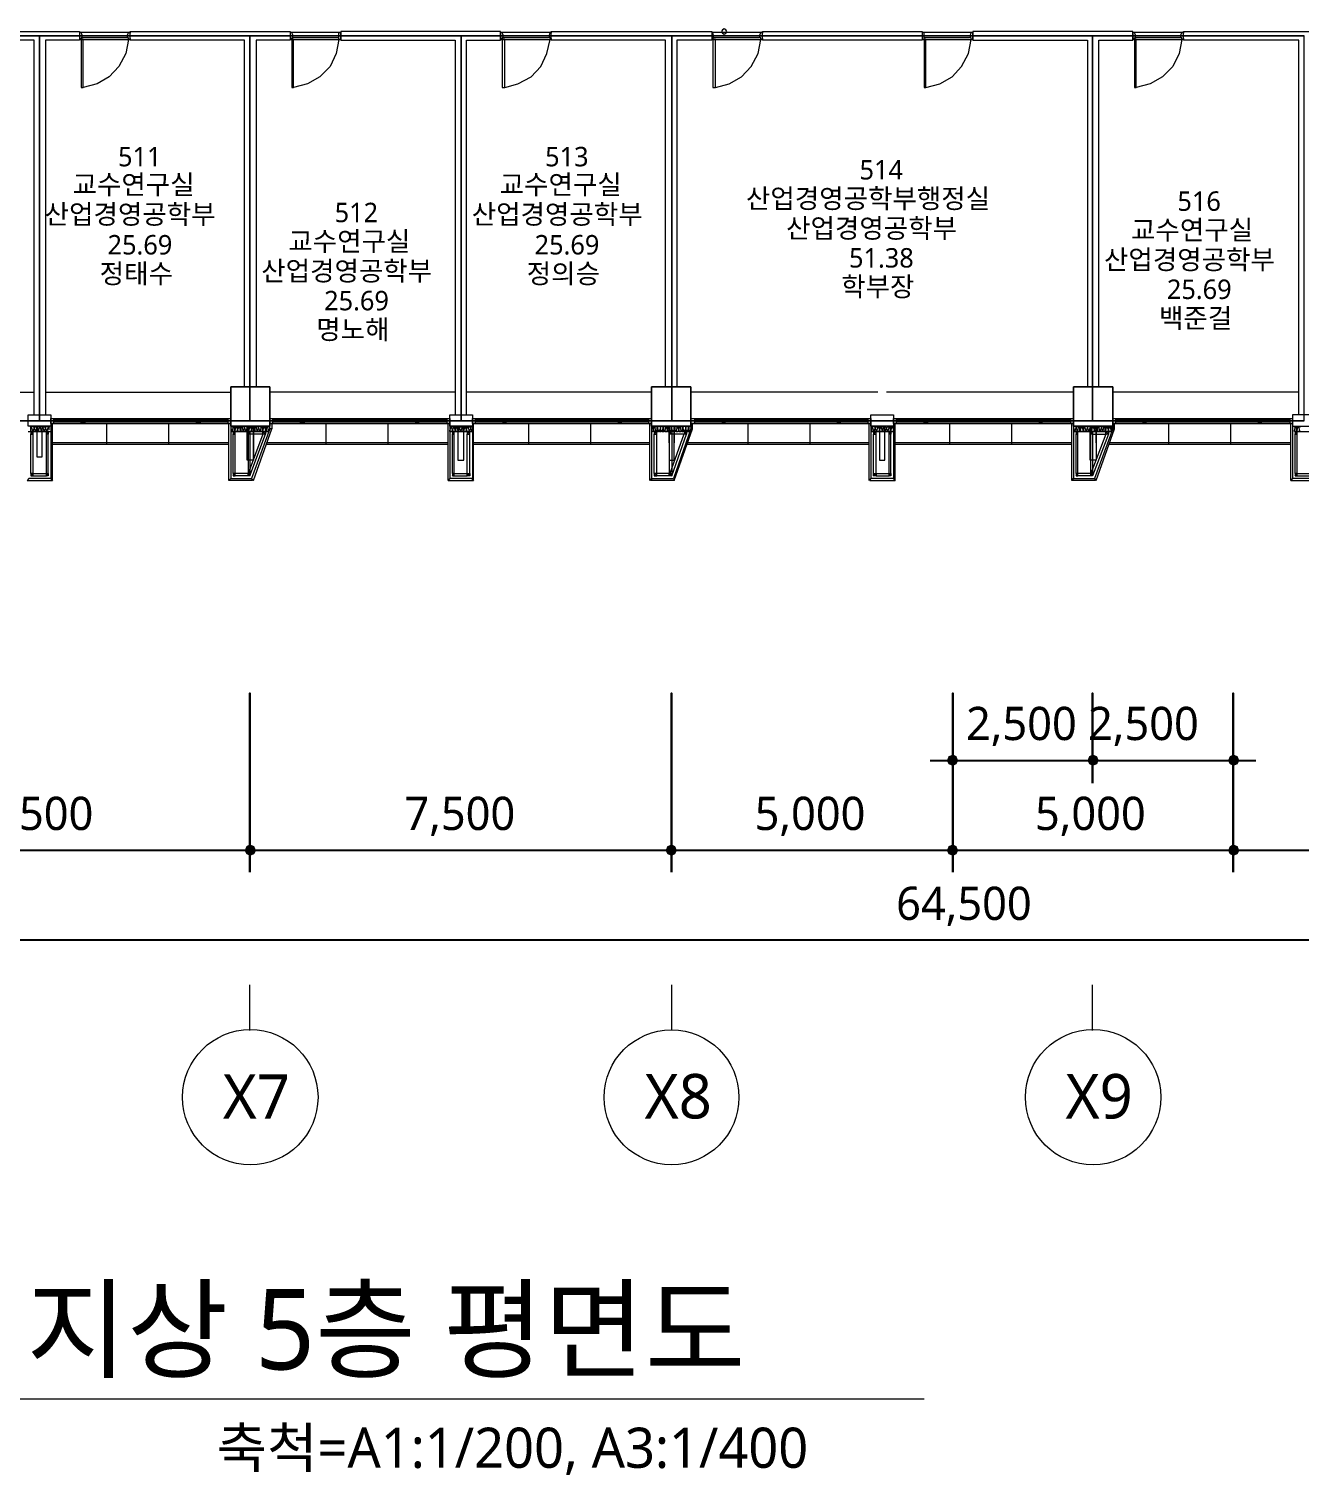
# Model space of a CAD drawing. Header units: millimetres. Extents: x -4048 to 127016, y -1911 to 106724.
# Drawn here: x 60254 to 82891, y 1672 to 27431 of the extents above; entities that cross this region are included whole.
import ezdxf

# ---------------------------------------------------------------- set-up
doc = ezdxf.new("R2010")
doc.units = ezdxf.units.MM
for name, color, linetype in [('PDF_문자', 7, 'Continuous'), ('PDF_솔리드 채우기', 7, 'Continuous'), ('PDF_형상', 7, 'Continuous')]:
    doc.layers.add(name, color=color, linetype=linetype)
doc.styles.add('PDF 맑은 고딕', font='malgun.ttf')

msp = doc.modelspace()

# ---------------------------------------------------------------- linework, layer by layer
at = {"layer": 'PDF_솔리드 채우기', "transparency": 33554559}
for points in [[(76631, 14475), (76600, 14398), (76709, 14398)], [(76709, 14506), (76631, 14475), (76709, 14398)], [(76771, 14475), (76709, 14506), (76709, 14398)], [(76802, 14398), (76771, 14475), (76709, 14398)], [(79135, 14475), (79104, 14398), (79197, 14398)], [(79135, 14475), (79104, 14398), (79197, 14398)], [(79197, 14506), (79135, 14475), (79197, 14398)], [(79197, 14506), (79135, 14475), (79197, 14398)], [(79275, 14475), (79197, 14506), (79197, 14398)], [(79275, 14475), (79197, 14506), (79197, 14398)], [(79306, 14398), (79275, 14475), (79197, 14398)], [(79306, 14398), (79275, 14475), (79197, 14398)], [(81639, 14475), (81608, 14398), (81701, 14398)], [(81701, 14506), (81639, 14475), (81701, 14398)], [(81779, 14475), (81701, 14506), (81701, 14398)], [(81810, 14398), (81779, 14475), (81701, 14398)], [(76600, 14398), (76631, 14335), (76709, 14398)], [(76631, 14335), (76709, 14304), (76709, 14398)], [(76709, 14304), (76771, 14335), (76709, 14398)], [(76771, 14335), (76802, 14398), (76709, 14398)], [(79104, 14398), (79135, 14335), (79197, 14398)], [(79104, 14398), (79135, 14335), (79197, 14398)], [(79135, 14335), (79197, 14304), (79197, 14398)], [(79135, 14335), (79197, 14304), (79197, 14398)], [(79197, 14304), (79275, 14335), (79197, 14398)], [(79275, 14335), (79306, 14398), (79197, 14398)], [(79197, 14304), (79275, 14335), (79197, 14398)], [(79275, 14335), (79306, 14398), (79197, 14398)], [(81608, 14398), (81639, 14335), (81701, 14398)], [(81639, 14335), (81701, 14304), (81701, 14398)], [(81701, 14304), (81779, 14335), (81701, 14398)], [(81779, 14335), (81810, 14398), (81701, 14398)], [(64189, 12905), (64127, 12873), (64189, 12796)], [(64189, 12905), (64127, 12873), (64189, 12796)], [(64267, 12873), (64189, 12905), (64189, 12796)], [(64267, 12873), (64189, 12905), (64189, 12796)], [(71701, 12905), (71623, 12873), (71701, 12796)], [(71701, 12905), (71623, 12873), (71701, 12796)], [(71763, 12873), (71701, 12905), (71701, 12796)], [(71763, 12873), (71701, 12905), (71701, 12796)], [(76709, 12905), (76631, 12873), (76709, 12796)], [(76709, 12905), (76631, 12873), (76709, 12796)], [(76771, 12873), (76709, 12905), (76709, 12796)], [(76771, 12873), (76709, 12905), (76709, 12796)], [(81701, 12905), (81639, 12873), (81701, 12796)], [(81701, 12905), (81639, 12873), (81701, 12796)], [(81779, 12873), (81701, 12905), (81701, 12796)], [(81779, 12873), (81701, 12905), (81701, 12796)], [(64127, 12873), (64095, 12796), (64189, 12796)], [(64127, 12873), (64095, 12796), (64189, 12796)], [(64095, 12796), (64127, 12733), (64189, 12796)], [(64095, 12796), (64127, 12733), (64189, 12796)], [(64127, 12733), (64189, 12702), (64189, 12796)], [(64127, 12733), (64189, 12702), (64189, 12796)], [(64298, 12796), (64267, 12873), (64189, 12796)], [(64298, 12796), (64267, 12873), (64189, 12796)], [(64189, 12702), (64267, 12733), (64189, 12796)], [(64267, 12733), (64298, 12796), (64189, 12796)], [(64189, 12702), (64267, 12733), (64189, 12796)], [(64267, 12733), (64298, 12796), (64189, 12796)], [(71623, 12873), (71592, 12796), (71701, 12796)], [(71623, 12873), (71592, 12796), (71701, 12796)], [(71592, 12796), (71623, 12733), (71701, 12796)], [(71592, 12796), (71623, 12733), (71701, 12796)], [(71623, 12733), (71701, 12702), (71701, 12796)], [(71623, 12733), (71701, 12702), (71701, 12796)], [(71794, 12796), (71763, 12873), (71701, 12796)], [(71794, 12796), (71763, 12873), (71701, 12796)], [(71701, 12702), (71763, 12733), (71701, 12796)], [(71763, 12733), (71794, 12796), (71701, 12796)], [(71701, 12702), (71763, 12733), (71701, 12796)], [(71763, 12733), (71794, 12796), (71701, 12796)], [(76631, 12873), (76600, 12796), (76709, 12796)], [(76631, 12873), (76600, 12796), (76709, 12796)], [(76600, 12796), (76631, 12733), (76709, 12796)], [(76600, 12796), (76631, 12733), (76709, 12796)], [(76631, 12733), (76709, 12702), (76709, 12796)], [(76631, 12733), (76709, 12702), (76709, 12796)], [(76802, 12796), (76771, 12873), (76709, 12796)], [(76802, 12796), (76771, 12873), (76709, 12796)], [(76709, 12702), (76771, 12733), (76709, 12796)], [(76771, 12733), (76802, 12796), (76709, 12796)], [(76709, 12702), (76771, 12733), (76709, 12796)], [(76771, 12733), (76802, 12796), (76709, 12796)], [(81639, 12873), (81608, 12796), (81701, 12796)], [(81639, 12873), (81608, 12796), (81701, 12796)], [(81608, 12796), (81639, 12733), (81701, 12796)], [(81608, 12796), (81639, 12733), (81701, 12796)], [(81639, 12733), (81701, 12702), (81701, 12796)], [(81639, 12733), (81701, 12702), (81701, 12796)], [(81810, 12796), (81779, 12873), (81701, 12796)], [(81810, 12796), (81779, 12873), (81701, 12796)], [(81701, 12702), (81779, 12733), (81701, 12796)], [(81779, 12733), (81810, 12796), (81701, 12796)], [(81701, 12702), (81779, 12733), (81701, 12796)], [(81779, 12733), (81810, 12796), (81701, 12796)]]:
    msp.add_solid(points, dxfattribs=at)
at = {"layer": 'PDF_형상', "lineweight": 5}
for points in [[(37936, 27306), (41684, 27306), (45432, 27306), (49180, 27306), (52944, 27306), (56692, 27306), (60441, 27306), (64189, 27306), (67953, 27306), (71701, 27306), (79197, 27306), (82961, 27306)], [(60347, 20556), (60347, 27229), (58310, 27229), (58310, 27384), (61156, 27384), (61156, 27229), (60549, 27229), (60549, 20556)], [(61156, 27260), (61156, 27244), (61187, 27244), (61187, 27275), (61203, 27275), (61203, 27322), (61187, 27369), (61156, 27369), (61156, 27353)], [(62058, 27260), (62058, 27244), (62027, 27244), (62027, 27275), (62011, 27275), (62011, 27322), (62027, 27369), (62058, 27369), (62058, 27353)], [(64095, 21054), (64095, 27229), (62058, 27229), (62058, 27384), (64904, 27384), (64904, 27229), (64298, 27229), (64298, 21054)], [(64904, 27260), (64904, 27244), (64935, 27244), (64935, 27275), (64951, 27275), (64951, 27322), (64935, 27369), (64904, 27369), (64904, 27353)], [(65806, 27260), (65806, 27244), (65775, 27244), (65775, 27275), (65775, 27322), (65775, 27369), (65806, 27369), (65806, 27353)], [(68046, 20556), (68046, 27229), (68652, 27229), (68652, 27384), (68061, 27384), (65806, 27384), (65806, 27229), (67844, 27229), (67844, 20556)], [(68652, 27260), (68652, 27244), (68684, 27244), (68684, 27275), (68699, 27275), (68699, 27322), (68684, 27369), (68652, 27369), (68652, 27353)], [(69554, 27260), (69554, 27244), (69539, 27244), (69539, 27275), (69523, 27275), (69523, 27322), (69539, 27369), (69554, 27369), (69554, 27353)], [(71592, 21054), (71592, 27229), (69554, 27229), (69554, 27384), (72416, 27384), (72416, 27229), (71794, 27229), (71794, 21054)], [(72416, 27260), (72416, 27244), (72432, 27244), (72432, 27275), (72447, 27275), (72447, 27322), (72432, 27369), (72416, 27369), (72416, 27353)], [(73318, 27260), (73318, 27244), (73287, 27244), (73287, 27275), (73272, 27275), (73272, 27322), (73287, 27369), (73318, 27369), (73318, 27353)], [(76164, 27260), (76164, 27244), (76195, 27244), (76195, 27275), (76195, 27322), (76195, 27369), (76164, 27369), (76164, 27353)], [(77066, 27260), (77066, 27244), (77035, 27244), (77035, 27275), (77020, 27275), (77020, 27322), (77035, 27369), (77066, 27369), (77066, 27353)], [(79306, 21054), (79306, 27229), (79913, 27229), (79913, 27384), (77066, 27384), (77066, 27229), (79104, 27229), (79104, 21054)], [(79913, 27260), (79913, 27244), (79944, 27244), (79944, 27275), (79959, 27275), (79959, 27322), (79944, 27369), (79913, 27369), (79913, 27353)], [(80815, 27260), (80815, 27244), (80784, 27244), (80784, 27275), (80768, 27275), (80768, 27322), (80784, 27369), (80815, 27369), (80815, 27353)], [(82868, 20556), (82868, 27229), (80815, 27229), (80815, 27384), (83661, 27384), (83661, 27229), (83070, 27229), (83070, 20556)], [(62011, 27275), (61187, 27275)], [(61203, 27244), (62027, 27244), (61980, 26995), (61856, 26762), (61685, 26575), (61467, 26451), (61218, 26389)], [(65760, 27275), (64935, 27275)], [(64966, 27244), (65775, 27244), (65728, 26995), (65620, 26762), (65433, 26575), (65215, 26451), (64966, 26389)], [(69508, 27275), (68684, 27275)], [(68715, 27244), (69523, 27244)], [(68730, 26389), (68963, 26451), (69197, 26575), (69368, 26762), (69477, 26995), (69539, 27244)], [(73256, 27275), (72432, 27275)], [(72463, 27244), (73272, 27244)], [(72478, 26389), (72727, 26451), (72945, 26575), (73116, 26762), (73240, 26995), (73287, 27244)], [(77004, 27275), (76195, 27275)], [(76211, 27244), (77020, 27244)], [(76227, 26389), (76475, 26451), (76693, 26575), (76864, 26762), (76989, 26995), (77035, 27244)], [(80768, 27275), (79944, 27275)], [(79959, 27244), (80784, 27244), (80737, 26995), (80628, 26762), (80441, 26575), (80224, 26451), (79975, 26389)], [(57035, 20961), (60347, 20961)], [(60549, 20961), (63847, 20961)], [(67844, 20961), (64546, 20961)], [(71343, 20961), (68046, 20961)], [(75371, 20961), (72043, 20961)], [(78855, 20961), (75527, 20961)], [(82852, 20961), (79555, 20961)], [(82961, 20448), (79197, 20448), (71701, 20448), (67953, 20448), (64189, 20448), (60441, 20448), (56692, 20448), (52944, 20448), (49180, 20448), (45432, 20448), (41684, 20448), (37936, 20448)], [(60612, 20261), (60596, 20261), (60581, 20261), (60581, 20277), (60596, 20323), (60596, 20339), (60581, 20354), (60549, 20339), (60549, 20323), (60534, 20339), (60518, 20354), (60503, 20339), (60503, 20323), (60518, 20277), (60518, 20261), (60503, 20261), (60487, 20261), (60487, 20277), (60487, 20323), (60487, 20339), (60472, 20354), (60456, 20339), (60456, 20323), (60472, 20277), (60472, 20261), (60456, 20261), (60441, 20261), (60425, 20261), (60425, 20277), (60441, 20323), (60441, 20339), (60425, 20354), (60409, 20339), (60409, 20323), (60409, 20277), (60409, 20261), (60394, 20261), (60378, 20261), (60378, 20277), (60394, 20323), (60394, 20339), (60378, 20354), (60363, 20339), (60347, 20323), (60347, 20339), (60316, 20354), (60301, 20339), (60301, 20323), (60316, 20277), (60316, 20261), (60301, 20261), (60285, 20261), (60285, 20277), (60285, 20323), (60285, 20339), (60269, 20354)], [(60394, 20354), (60394, 19810), (60487, 19810), (60487, 20354)], [(60612, 20292), (60612, 20323), (60612, 20339), (60627, 20354)], [(60643, 20494), (63847, 20494)], [(60643, 20401), (63847, 20401)], [(60689, 20479), (63800, 20479)], [(60689, 20432), (63800, 20432)], [(61638, 20401), (61638, 20028)], [(62742, 20401), (62742, 20028)], [(64251, 19748), (64251, 20354), (64251, 19748), (64142, 19748), (64142, 20354), (64142, 19748)], [(64546, 20494), (67750, 20494)], [(64546, 20401), (67750, 20401)], [(64593, 20479), (67704, 20479)], [(64593, 20432), (67704, 20432)], [(65542, 20401), (65542, 20028)], [(66646, 20401), (66646, 20028)], [(67890, 20354), (67875, 20339), (67875, 20323), (67890, 20277), (67890, 20261), (67875, 20261), (67859, 20261), (67859, 20277), (67859, 20323), (67859, 20339), (67844, 20354), (67828, 20339), (67828, 20323), (67844, 20277), (67844, 20261), (67828, 20261), (67813, 20261), (67797, 20261), (67797, 20277), (67813, 20323), (67813, 20339), (67797, 20354), (67781, 20339), (67781, 20323), (67797, 20277), (67797, 20261), (67781, 20261), (67766, 20261), (67750, 20261), (67750, 20277), (67766, 20323), (67766, 20339), (67750, 20354)], [(68155, 20354), (68124, 20339), (68124, 20323), (68108, 20339), (68093, 20354), (68077, 20339), (68077, 20323), (68093, 20277), (68093, 20261), (68077, 20261), (68061, 20261), (68046, 20277), (68061, 20323), (68061, 20339), (68046, 20354), (68030, 20339), (68030, 20323), (68046, 20277), (68046, 20261), (68030, 20261), (68015, 20261), (67999, 20261), (67999, 20277), (68015, 20323), (68015, 20339), (67999, 20354)], [(68155, 20494), (71343, 20494)], [(68155, 20401), (71343, 20401)], [(68201, 20479), (71296, 20479)], [(68201, 20432), (71296, 20432)], [(69150, 20401), (69150, 20028)], [(70254, 20401), (70254, 20028)], [(71934, 20214), (71701, 20214), (71654, 20261), (71670, 20261), (71670, 20277), (71654, 20323), (71654, 20339), (71670, 20354), (71685, 20354), (71685, 20339), (71685, 20323), (71685, 20277), (71685, 20261), (71701, 20261), (71716, 20261), (71716, 20277), (71701, 20323), (71701, 20339), (71716, 20354), (71732, 20354), (71747, 20339), (71747, 20323), (71732, 20277), (71732, 20261), (71747, 20261), (71763, 20261), (71763, 20277), (71763, 20323), (71763, 20339), (71763, 20354), (71779, 20354), (71794, 20339), (71794, 20323), (71779, 20277), (71779, 20261), (71794, 20261), (71810, 20261), (71825, 20277), (71825, 20261), (71856, 20261), (71872, 20261), (71872, 20277), (71856, 20323), (71856, 20339), (71872, 20354), (71887, 20354), (71887, 20339), (71887, 20323), (71887, 20277), (71887, 20261), (71903, 20261), (71918, 20261), (71918, 20277), (71903, 20323), (71903, 20339), (71918, 20354), (71934, 20354), (71950, 20339), (71950, 20323), (71934, 20277), (71934, 20261), (71950, 20261), (71965, 20261), (71965, 20277), (71950, 20323), (71950, 20339), (71965, 20354), (71981, 20354), (71996, 20339), (71996, 20323), (71981, 20277), (71981, 20261), (71996, 20261), (72012, 20261), (72012, 20277), (72012, 20323), (72012, 20339), (72012, 20354), (72027, 20354), (72043, 20339), (72043, 20323), (72027, 20277), (72027, 20261), (71343, 20261), (71359, 20261), (71374, 20277), (71390, 20261), (71405, 20261), (71421, 20261), (71421, 20277), (71405, 20323), (71405, 20339), (71421, 20354), (71436, 20354), (71436, 20339), (71436, 20323), (71436, 20277), (71436, 20261), (71452, 20261), (71467, 20261), (71467, 20277), (71452, 20323), (71452, 20339), (71467, 20354), (71483, 20354), (71499, 20339), (71499, 20323), (71483, 20277), (71483, 20261), (71499, 20261), (71514, 20261), (71514, 20277), (71499, 20323), (71499, 20339), (71514, 20354), (71530, 20354), (71545, 20339), (71545, 20323), (71530, 20277), (71530, 20261), (71545, 20261), (71561, 20261), (71561, 20277), (71561, 20323), (71561, 20339), (71561, 20354), (71576, 20354), (71592, 20339), (71592, 20323), (71576, 20277), (71576, 20261), (71592, 20261), (71623, 20261), (71623, 20277), (71639, 20261), (71654, 20261), (71654, 19514), (71701, 19468), (71965, 20214), (71934, 20261), (71701, 20261), (71701, 19514)], [(71654, 20059), (71654, 20354), (71654, 19748), (71747, 19748), (71747, 20354), (71747, 20059)], [(72043, 20494), (75247, 20494)], [(72043, 20401), (75247, 20401)], [(72105, 20479), (75200, 20479)], [(72105, 20432), (75200, 20432)], [(73054, 20401), (73054, 20028)], [(74158, 20401), (74158, 20028)], [(75402, 20354), (75387, 20339), (75387, 20323), (75402, 20277), (75387, 20261), (75371, 20261), (75356, 20261), (75356, 20277), (75371, 20323), (75371, 20339), (75356, 20354), (75340, 20339), (75325, 20323), (75325, 20339), (75293, 20354), (75278, 20339), (75278, 20323), (75293, 20277), (75293, 20261), (75278, 20261), (75262, 20261), (75262, 20277), (75262, 20323), (75262, 20339), (75247, 20354)], [(75651, 20354), (75636, 20339), (75636, 20323), (75651, 20277), (75651, 20261), (75636, 20261), (75620, 20261), (75604, 20261), (75604, 20277), (75620, 20323), (75620, 20339), (75604, 20354), (75589, 20339), (75589, 20323), (75589, 20277), (75589, 20261), (75573, 20261), (75558, 20261), (75558, 20277), (75573, 20323), (75573, 20339), (75558, 20354), (75542, 20339), (75527, 20323), (75511, 20339), (75496, 20354)], [(75651, 20494), (78855, 20494)], [(75651, 20401), (78855, 20401)], [(75698, 20479), (78808, 20479)], [(75698, 20432), (78808, 20432)], [(76647, 20401), (76647, 20028)], [(77751, 20401), (77751, 20028)], [(79259, 20059), (79259, 20354), (79259, 19748), (79151, 19748), (79151, 20354), (79151, 20059)], [(79555, 20494), (82759, 20494)], [(79555, 20401), (82759, 20401)], [(79586, 20308), (79586, 20401), (79555, 20401), (79555, 20308)], [(79602, 20479), (82712, 20479)], [(79602, 20432), (82712, 20432)], [(80550, 20401), (80550, 20028)], [(81654, 20401), (81654, 20028)], [(82899, 20339), (82883, 20354), (82868, 20339), (82868, 20323), (82883, 20277), (82883, 20261), (82868, 20261), (82852, 20261), (82837, 20261), (82837, 20277), (82852, 20323), (82852, 20339), (82837, 20354), (82821, 20339), (82821, 20323), (82821, 20277), (82821, 20261), (82805, 20261), (82790, 20261), (82790, 20277), (82805, 20323), (82805, 20339), (82790, 20354)], [(60238, 20261), (60643, 20261)], [(60285, 19514), (60285, 20214), (60332, 20261)], [(60285, 19468), (60332, 19514), (60332, 20214)], [(60332, 19514), (60565, 19514), (60565, 20214)], [(60596, 19514), (60596, 20214), (60565, 20261)], [(63893, 19514), (63893, 20214), (63924, 20261)], [(64422, 20214), (64158, 19514), (63924, 19514), (63924, 20214)], [(64438, 20214), (64189, 20214), (64158, 20261), (64158, 19514), (64189, 19468), (64469, 20214), (64422, 20261)], [(64438, 20261), (64189, 20261), (64189, 19514)], [(64578, 20308), (64546, 20308)], [(67750, 20261), (68155, 20261)], [(67797, 19514), (67797, 20214), (67828, 20261)], [(67797, 19468), (67828, 19514), (67828, 20214)], [(67828, 19514), (68061, 19514), (68061, 20214)], [(68108, 19514), (68108, 20214), (68108, 20261), (68061, 20261), (68061, 20214), (68108, 20214), (68061, 20261)], [(71390, 19514), (71390, 20214), (71436, 20261)], [(71654, 19514), (71436, 19514), (71436, 20214)], [(71918, 20214), (71670, 19514)], [(72074, 20308), (72043, 20308)], [(75247, 20261), (75651, 20261)], [(75293, 19514), (75340, 19514), (75340, 19468), (75293, 19468), (75293, 19514), (75293, 20214), (75340, 20261)], [(75293, 19468), (75340, 19514), (75340, 20214)], [(75340, 19514), (75573, 19514), (75573, 20214)], [(75604, 19514), (75604, 20214), (75573, 20261)], [(78902, 19514), (78902, 20214), (78933, 20261)], [(79430, 20214), (79166, 19514), (78933, 19514), (78933, 20214)], [(79430, 20261), (79477, 20214), (79197, 19468), (79166, 19514), (79166, 20261), (79197, 20214), (79446, 20214)], [(79446, 20261), (79197, 20261), (79197, 19514)], [(82790, 20261), (83132, 20261)], [(82805, 19514), (82805, 20214), (82837, 20261)], [(82805, 19468), (82837, 19514), (83070, 19514), (83070, 20214)], [(82837, 19514), (82837, 20214)], [(63816, 20059), (60674, 20059)], [(63816, 20028), (60674, 20028)], [(67719, 20059), (64484, 20059)], [(67719, 20028), (64484, 20028)], [(71312, 20059), (68170, 20059)], [(71312, 20028), (68170, 20028)], [(75216, 20028), (71981, 20028)], [(75216, 20059), (71996, 20059)], [(78824, 20059), (75682, 20059)], [(78824, 20028), (75682, 20028)], [(82728, 20059), (79493, 20059)], [(82728, 20028), (79493, 20028)], [(60332, 19468), (60565, 19468)], [(60596, 19468), (60565, 19514)], [(63893, 19468), (63924, 19514)], [(64158, 19468), (63924, 19468)], [(67828, 19468), (68061, 19468)], [(68108, 19468), (68061, 19514)], [(71390, 19468), (71436, 19514)], [(71654, 19468), (71436, 19468)], [(75340, 19468), (75573, 19468)], [(75604, 19468), (75573, 19514)], [(78902, 19468), (78933, 19514)], [(79166, 19468), (78933, 19468)], [(82837, 19468), (83070, 19468)], [(64189, 9592), (64189, 10401)], [(71701, 9592), (71701, 10401)], [(79197, 9592), (79197, 10401)], [(51420, 3029), (76195, 3029)]]:
    msp.add_lwpolyline(points, dxfattribs=at)
for points in [[(56692, 27306), (56692, 20448), (60441, 20448), (60441, 27306)], [(60441, 27306), (60441, 20448), (64189, 20448), (64189, 27306)], [(61156, 27244), (62058, 27244), (62058, 27369), (61156, 27369)], [(64189, 27306), (64189, 20448), (67953, 20448), (67953, 27306)], [(64904, 27244), (65806, 27244), (65806, 27369), (64904, 27369)], [(67953, 27306), (67953, 20448), (71701, 20448), (71701, 27306)], [(68652, 27244), (69554, 27244), (69554, 27369), (68652, 27369)], [(71701, 27306), (71701, 20448), (79197, 20448), (79197, 27306)], [(72416, 27244), (73318, 27244), (73318, 27369), (72416, 27369)], [(72634, 27431), (72603, 27415), (72587, 27384), (72603, 27353), (72634, 27337), (72665, 27353), (72681, 27384), (72665, 27415)], [(73318, 27229), (73318, 27384), (76164, 27384), (76164, 27229)], [(76164, 27244), (77066, 27244), (77066, 27369), (76164, 27369)], [(79197, 27306), (79197, 20448), (82961, 20448), (82961, 27306)], [(79913, 27244), (80815, 27244), (80815, 27369), (79913, 27369)], [(61187, 27244), (61187, 26389), (61218, 26389), (61218, 27244)], [(64935, 27244), (64935, 26389), (64966, 26389), (64966, 27244)], [(68684, 27244), (68684, 26389), (68730, 26389), (68730, 27244)], [(72432, 27244), (72432, 26389), (72478, 26389), (72478, 27244)], [(76195, 27244), (76195, 26389), (76227, 26389), (76227, 27244)], [(79944, 27244), (79944, 26389), (79975, 26389), (79975, 27244)], [(64546, 21054), (63847, 21054), (63847, 20354), (64546, 20354)], [(63847, 20354), (63847, 21054), (64546, 21054), (64546, 20354)], [(72043, 21054), (71343, 21054), (71343, 20354), (72043, 20354)], [(71343, 20354), (71343, 21054), (72043, 21054), (72043, 20354)], [(79555, 21054), (78855, 21054), (78855, 20354), (79555, 20354)], [(78855, 20354), (78855, 21054), (79555, 21054), (79555, 20354)], [(60238, 20556), (60643, 20556), (60643, 20354), (60238, 20354)], [(60643, 20494), (60689, 20494), (60689, 20401), (60643, 20401)], [(60643, 19421), (60674, 19390), (60674, 20401), (60643, 20401)], [(61187, 20494), (61249, 20494), (61249, 20401), (61187, 20401)], [(63240, 20494), (63302, 20494), (63302, 20401), (63240, 20401)], [(63800, 20494), (63847, 20494), (63847, 20401), (63800, 20401)], [(63847, 20401), (63847, 19421), (63816, 19390), (63816, 20401)], [(64531, 20261), (64531, 20277), (64546, 20323), (64546, 20339), (64531, 20354), (64515, 20354), (64500, 20339), (64500, 20323), (64515, 20277), (64515, 20261), (64500, 20261), (64484, 20261), (64484, 20277), (64484, 20323), (64484, 20339), (64484, 20354), (64469, 20354), (64453, 20339), (64453, 20323), (64469, 20277), (64469, 20261), (64453, 20261), (64422, 20261), (64422, 20277), (64438, 20323), (64438, 20339), (64422, 20354), (64407, 20354), (64407, 20339), (64407, 20323), (64407, 20277), (64407, 20261), (64391, 20261), (64375, 20261), (64375, 20277), (64391, 20323), (64391, 20339), (64375, 20354), (64360, 20354), (64344, 20339), (64344, 20323), (64360, 20277), (64360, 20261), (64344, 20261), (64329, 20261), (64329, 20277), (64344, 20323), (64344, 20339), (64329, 20354), (64313, 20354), (64298, 20339), (64298, 20323), (64313, 20277), (64313, 20261), (64298, 20261), (64282, 20261), (64282, 20277), (64282, 20323), (64282, 20339), (64282, 20354), (64267, 20354), (64251, 20339), (64251, 20323), (64267, 20277), (64267, 20261), (64251, 20261), (64235, 20261), (64220, 20277), (64204, 20261), (64189, 20261), (64173, 20261), (64173, 20277), (64189, 20323), (64189, 20339), (64173, 20354), (64158, 20354), (64158, 20339), (64158, 20323), (64158, 20277), (64158, 20261), (64142, 20261), (64127, 20261), (64127, 20277), (64142, 20323), (64142, 20339), (64127, 20354), (64111, 20354), (64095, 20339), (64095, 20323), (64111, 20277), (64111, 20261), (64095, 20261), (64080, 20261), (64080, 20277), (64095, 20323), (64095, 20339), (64080, 20354), (64064, 20354), (64049, 20339), (64049, 20323), (64064, 20277), (64064, 20261), (64049, 20261), (64033, 20261), (64033, 20277), (64033, 20323), (64033, 20339), (64033, 20354), (64018, 20354), (64002, 20339), (64002, 20323), (64018, 20277), (64018, 20261), (64002, 20261), (63971, 20261), (63971, 20277), (63955, 20261), (63940, 20261), (63924, 20261), (63924, 20277), (63940, 20323), (63940, 20339), (63924, 20354), (63909, 20354), (63909, 20339), (63909, 20323), (63909, 20277), (63909, 20261), (63893, 20261), (63878, 20261), (63878, 20277), (63893, 20323), (63893, 20339), (63878, 20354), (63862, 20354), (63847, 20339), (63847, 20323), (63862, 20277), (63862, 20261), (63847, 20261)], [(63971, 20277), (63987, 20323), (63987, 20339), (63971, 20354), (63955, 20354), (63955, 20339), (63955, 20323)], [(64220, 20277), (64235, 20323), (64235, 20339), (64235, 20354), (64220, 20354), (64204, 20339), (64204, 20323)], [(64546, 20494), (64593, 20494), (64593, 20401), (64546, 20401)], [(64546, 20308), (64546, 20401), (64578, 20401), (64578, 20308)], [(65091, 20494), (65153, 20494), (65153, 20401), (65091, 20401)], [(67144, 20494), (67190, 20494), (67190, 20401), (67144, 20401)], [(67704, 20494), (67750, 20494), (67750, 20401), (67704, 20401)], [(67750, 19421), (67719, 19390), (67719, 20401), (67750, 20401)], [(67750, 20556), (68155, 20556), (68155, 20354), (67750, 20354)], [(67984, 20323), (67984, 20277), (67984, 20261), (67968, 20261), (67953, 20261), (67953, 20277), (67968, 20323), (67968, 20339), (67953, 20354), (67937, 20339), (67921, 20323), (67921, 20339), (67890, 20354), (67890, 19748), (67999, 19748), (67999, 20354), (67984, 20339)], [(68155, 20494), (68201, 20494), (68201, 20401), (68155, 20401)], [(68155, 19421), (68170, 19390), (68170, 20401), (68155, 20401)], [(68699, 20494), (68746, 20494), (68746, 20401), (68699, 20401)], [(70752, 20494), (70799, 20494), (70799, 20401), (70752, 20401)], [(71296, 20494), (71343, 20494), (71343, 20401), (71296, 20401)], [(71343, 20401), (71343, 19421), (71312, 19390), (71312, 20401)], [(71374, 20277), (71390, 20323), (71390, 20339), (71374, 20354), (71359, 20339), (71359, 20323)], [(71623, 20277), (71639, 20323), (71639, 20339), (71639, 20354), (71623, 20354), (71607, 20339), (71607, 20323)], [(71825, 20277), (71841, 20323), (71841, 20339), (71825, 20354), (71810, 20354), (71810, 20339), (71810, 20323)], [(72043, 20494), (72105, 20494), (72105, 20401), (72043, 20401)], [(72074, 20308), (72074, 20401), (72043, 20401), (72043, 20308)], [(72603, 20494), (72649, 20494), (72649, 20401), (72603, 20401)], [(74656, 20494), (74702, 20494), (74702, 20401), (74656, 20401)], [(75200, 20494), (75247, 20494), (75247, 20401), (75200, 20401)], [(75247, 19421), (75216, 19390), (75216, 20401), (75247, 20401)], [(75247, 20556), (75651, 20556), (75651, 20354), (75247, 20354)], [(75480, 20323), (75496, 20277), (75496, 20261), (75480, 20261), (75465, 20261), (75465, 20277), (75465, 20323), (75465, 20339), (75449, 20354), (75433, 20339), (75433, 20323), (75449, 20277), (75449, 20261), (75433, 20261), (75418, 20261), (75402, 20261), (75402, 20277), (75418, 20323), (75418, 20339), (75402, 20354), (75402, 19748), (75496, 19748), (75496, 20354), (75480, 20339)], [(75651, 20494), (75698, 20494), (75698, 20401), (75651, 20401)], [(75651, 19421), (75682, 19390), (75682, 20401), (75651, 20401)], [(76195, 20494), (76258, 20494), (76258, 20401), (76195, 20401)], [(78248, 20494), (78295, 20494), (78295, 20401), (78248, 20401)], [(78808, 20494), (78855, 20494), (78855, 20401), (78808, 20401)], [(78855, 20401), (78855, 19421), (78824, 19390), (78824, 20401)], [(78871, 20277), (78871, 20261), (78855, 20261), (79539, 20261), (79539, 20277), (79539, 20323), (79539, 20339), (79539, 20354), (79524, 20354), (79508, 20339), (79508, 20323), (79524, 20277), (79524, 20261), (79508, 20261), (79493, 20261), (79477, 20277), (79477, 20261), (79446, 20261), (79430, 20261), (79430, 20277), (79446, 20323), (79446, 20339), (79430, 20354), (79415, 20354), (79415, 20339), (79415, 20323), (79415, 20277), (79415, 20261), (79399, 20261), (79384, 20261), (79384, 20277), (79399, 20323), (79399, 20339), (79384, 20354), (79368, 20354), (79353, 20339), (79353, 20323), (79368, 20277), (79368, 20261), (79353, 20261), (79337, 20261), (79337, 20277), (79353, 20323), (79353, 20339), (79337, 20354), (79322, 20354), (79306, 20339), (79306, 20323), (79322, 20277), (79322, 20261), (79306, 20261), (79290, 20261), (79290, 20277), (79290, 20323), (79290, 20339), (79290, 20354), (79275, 20354), (79259, 20339), (79259, 20323), (79275, 20277), (79275, 20261), (79259, 20261), (79244, 20261), (79228, 20277), (79213, 20261), (79197, 20261), (79182, 20261), (79182, 20277), (79197, 20323), (79197, 20339), (79182, 20354), (79166, 20354), (79166, 20339), (79166, 20323), (79166, 20277), (79166, 20261), (79151, 20261), (79135, 20261), (79135, 20277), (79151, 20323), (79151, 20339), (79135, 20354), (79119, 20354), (79104, 20339), (79104, 20323), (79119, 20277), (79119, 20261), (79104, 20261), (79088, 20261), (79088, 20277), (79104, 20323), (79104, 20339), (79088, 20354), (79073, 20354), (79057, 20339), (79057, 20323), (79073, 20277), (79073, 20261), (79057, 20261), (79042, 20261), (79042, 20277), (79042, 20323), (79042, 20339), (79042, 20354), (79026, 20354), (79011, 20339), (79011, 20323), (79026, 20277), (79026, 20261), (79011, 20261), (78979, 20261), (78979, 20277), (78995, 20323), (78995, 20339), (78979, 20354), (78964, 20354), (78964, 20339), (78964, 20323), (78964, 20277), (78964, 20261), (78948, 20261), (78933, 20261), (78933, 20277), (78948, 20323), (78948, 20339), (78933, 20354), (78917, 20354), (78902, 20339), (78902, 20323), (78917, 20277), (78917, 20261), (78902, 20261), (78886, 20261), (78886, 20277), (78902, 20323), (78902, 20339), (78886, 20354), (78871, 20354), (78855, 20339), (78855, 20323)], [(79228, 20277), (79244, 20323), (79244, 20339), (79228, 20354), (79213, 20354), (79213, 20339), (79213, 20323)], [(79477, 20277), (79493, 20323), (79493, 20339), (79493, 20354), (79477, 20354), (79462, 20339), (79462, 20323)], [(79555, 20494), (79602, 20494), (79602, 20401), (79555, 20401)], [(80099, 20494), (80146, 20494), (80146, 20401), (80099, 20401)], [(82152, 20494), (82199, 20494), (82199, 20401), (82152, 20401)], [(82712, 20494), (82759, 20494), (82759, 20401), (82712, 20401)], [(82759, 19421), (82728, 19390), (83179, 19390), (83148, 19421), (82759, 19421), (82728, 19390), (82728, 20401), (82759, 20401)], [(83148, 20556), (82759, 20556), (82759, 20354), (83148, 20354)], [(60285, 20261), (60285, 20214), (60332, 20214), (60332, 20261)], [(60347, 20323), (60332, 20277), (60332, 20261), (60347, 20261), (60363, 20261), (60363, 20277)], [(60549, 20323), (60534, 20277), (60534, 20261), (60549, 20261), (60565, 20261), (60565, 20277)], [(60596, 20261), (60596, 20214), (60565, 20214), (60565, 20261)], [(63893, 20261), (63893, 20214), (63924, 20214), (63924, 20261)], [(64189, 20261), (64189, 20214), (64158, 20214), (64158, 20261)], [(64578, 20308), (64546, 20308), (64220, 19421), (64251, 19390)], [(64469, 20261), (64469, 20214), (64422, 20214), (64422, 20261)], [(67797, 20261), (67797, 20214), (67828, 20214), (67828, 20261)], [(67921, 20323), (67906, 20277), (67906, 20261), (67921, 20261), (67937, 20261), (67937, 20277)], [(68124, 20323), (68108, 20277), (68108, 20261), (68124, 20261), (68139, 20261), (68139, 20277)], [(71390, 20261), (71390, 20214), (71436, 20214), (71436, 20261)], [(71701, 20261), (71701, 20214), (71654, 20214), (71654, 20261)], [(72074, 20308), (72043, 20308), (71732, 19421), (71747, 19390)], [(71965, 20261), (71965, 20214), (71934, 20214), (71934, 20261)], [(75293, 20261), (75293, 20214), (75340, 20214), (75340, 20261)], [(75325, 20323), (75309, 20277), (75309, 20261), (75325, 20261), (75340, 20261), (75340, 20277)], [(75527, 20323), (75511, 20277), (75511, 20261), (75527, 20261), (75542, 20261), (75542, 20277)], [(75604, 20261), (75604, 20214), (75573, 20214), (75573, 20261)], [(78902, 20261), (78902, 20214), (78933, 20214), (78933, 20261)], [(79197, 20261), (79197, 20214), (79166, 20214), (79166, 20261)], [(79586, 20308), (79555, 20308), (79228, 19421), (79259, 19390)], [(79477, 20261), (79477, 20214), (79430, 20214), (79430, 20261)], [(79555, 20308), (79586, 20308)], [(82805, 20261), (82805, 20214), (82837, 20214), (82837, 20261)], [(60254, 19421), (60223, 19390), (60674, 19390), (60643, 19421)], [(60285, 19514), (60285, 19468), (60332, 19468), (60332, 19514)], [(60596, 19514), (60596, 19468), (60565, 19468), (60565, 19514)], [(64220, 19421), (64235, 19390), (63816, 19390), (63847, 19421)], [(63893, 19514), (63893, 19468), (63924, 19468), (63924, 19514)], [(64189, 19514), (64189, 19468), (64158, 19468), (64158, 19514)], [(67750, 19421), (67719, 19390), (68170, 19390), (68139, 19421)], [(67797, 19514), (67797, 19468), (67828, 19468), (67828, 19514)], [(68108, 19514), (68108, 19468), (68061, 19468), (68061, 19514)], [(71732, 19421), (71747, 19390), (71327, 19390), (71359, 19421)], [(71390, 19514), (71390, 19468), (71436, 19468), (71436, 19514)], [(71701, 19514), (71701, 19468), (71654, 19468), (71654, 19514)], [(75247, 19421), (75231, 19390), (75682, 19390), (75651, 19421)], [(75604, 19514), (75604, 19468), (75573, 19468), (75573, 19514)], [(79228, 19421), (79244, 19390), (78824, 19390), (78855, 19421)], [(78902, 19514), (78902, 19468), (78933, 19468), (78933, 19514)], [(79197, 19514), (79197, 19468), (79166, 19468), (79166, 19514)], [(82805, 19514), (82805, 19468), (82837, 19468), (82837, 19514)]]:
    msp.add_lwpolyline(points, close=True, dxfattribs=at)
at = {"layer": 'PDF_형상', "lineweight": 25}
for points in [[(64186, 12411), (64186, 15599)], [(71697, 12411), (71697, 15599)], [(76705, 12411), (76705, 15599)], [(79193, 13997), (79193, 15599)], [(81697, 12411), (81697, 15599)]]:
    msp.add_lwpolyline(points, close=True, dxfattribs=at)
for points in [[(76705, 15599), (76705, 13997)], [(81697, 15599), (81697, 13997)], [(76301, 14401), (79598, 14401)], [(78804, 14401), (82102, 14401)], [(56285, 12800), (64590, 12800)], [(63797, 12800), (72102, 12800)], [(71293, 12800), (77094, 12800)], [(76301, 12800), (82102, 12800)], [(81293, 12800), (87109, 12800)], [(109613, 11198), (44279, 11198)]]:
    msp.add_lwpolyline(points, dxfattribs=at)
at = {"layer": 'PDF_형상', "lineweight": 5}
for centre, radius in [((64196, 8402), 1206), ((71698, 8400), 1201), ((79205, 8402), 1206)]:
    msp.add_circle(centre, radius, dxfattribs=at)

# ---------------------------------------------------------------- texts
at = {"layer": 'PDF_문자', "attachment_point": 4, "style": 'PDF 맑은 고딕'}
for s, insert, char_height in [('511', (61840, 25154), 346.5), ('513', (69446, 25154), 346.5), ('514', (75045, 24920), 346.5), ('교수연구실', (61031, 24641), 346.5), ('교수연구실', (68637, 24641), 346.5), ('산업경영공학부행정실', (73023, 24392), 346.5), ('516', (80706, 24361), 346.5), ('산업경영공학부', (60534, 24112), 346.5), ('512', (65698, 24159), 346.5), ('산업경영공학부', (68139, 24112), 346.5), ('산업경영공학부', (73738, 23863), 346.5), ('교수연구실', (79881, 23832), 346.5), ('25.69', (61654, 23583), 346.5), ('교수연구실', (64873, 23630), 346.5), ('25.69', (69259, 23583), 346.5), ('51.38', (74858, 23350), 346.5), ('산업경영공학부', (79399, 23303), 346.5), ('정태수', (61514, 23054), 346.5), ('산업경영공학부', (64391, 23101), 346.5), ('정의승', (69119, 23054), 346.5), ('학부장', (74718, 22821), 346.5), ('25.69', (80519, 22790), 346.5), ('25.69', (65511, 22588), 346.5), ('백준걸', (80379, 22261), 346.5), ('명노해', (65371, 22059), 346.5), ('2,500 2,500', (76942, 15006), 592.46), ('7,500', (59429, 13404), 592.5), ('7,500', (66942, 13404), 592.5), ('5,000', (73178, 13404), 592.5), ('5,000', (78170, 13404), 592.5), ('64,500', (75698, 11802), 592.5), ('X7', (63706, 8414), 793.7), ('X8', (71219, 8414), 793.7), ('X9', (78715, 8414), 793.7), ('지상 5층 평면도', (60208, 4192), 1430.9), ('축척=A1:1/200, A3:1/400', (63597, 2094), 715.43)]:
    msp.add_mtext(s, dxfattribs=dict(at, insert=insert, char_height=char_height))

doc.saveas('drawing.dxf')
